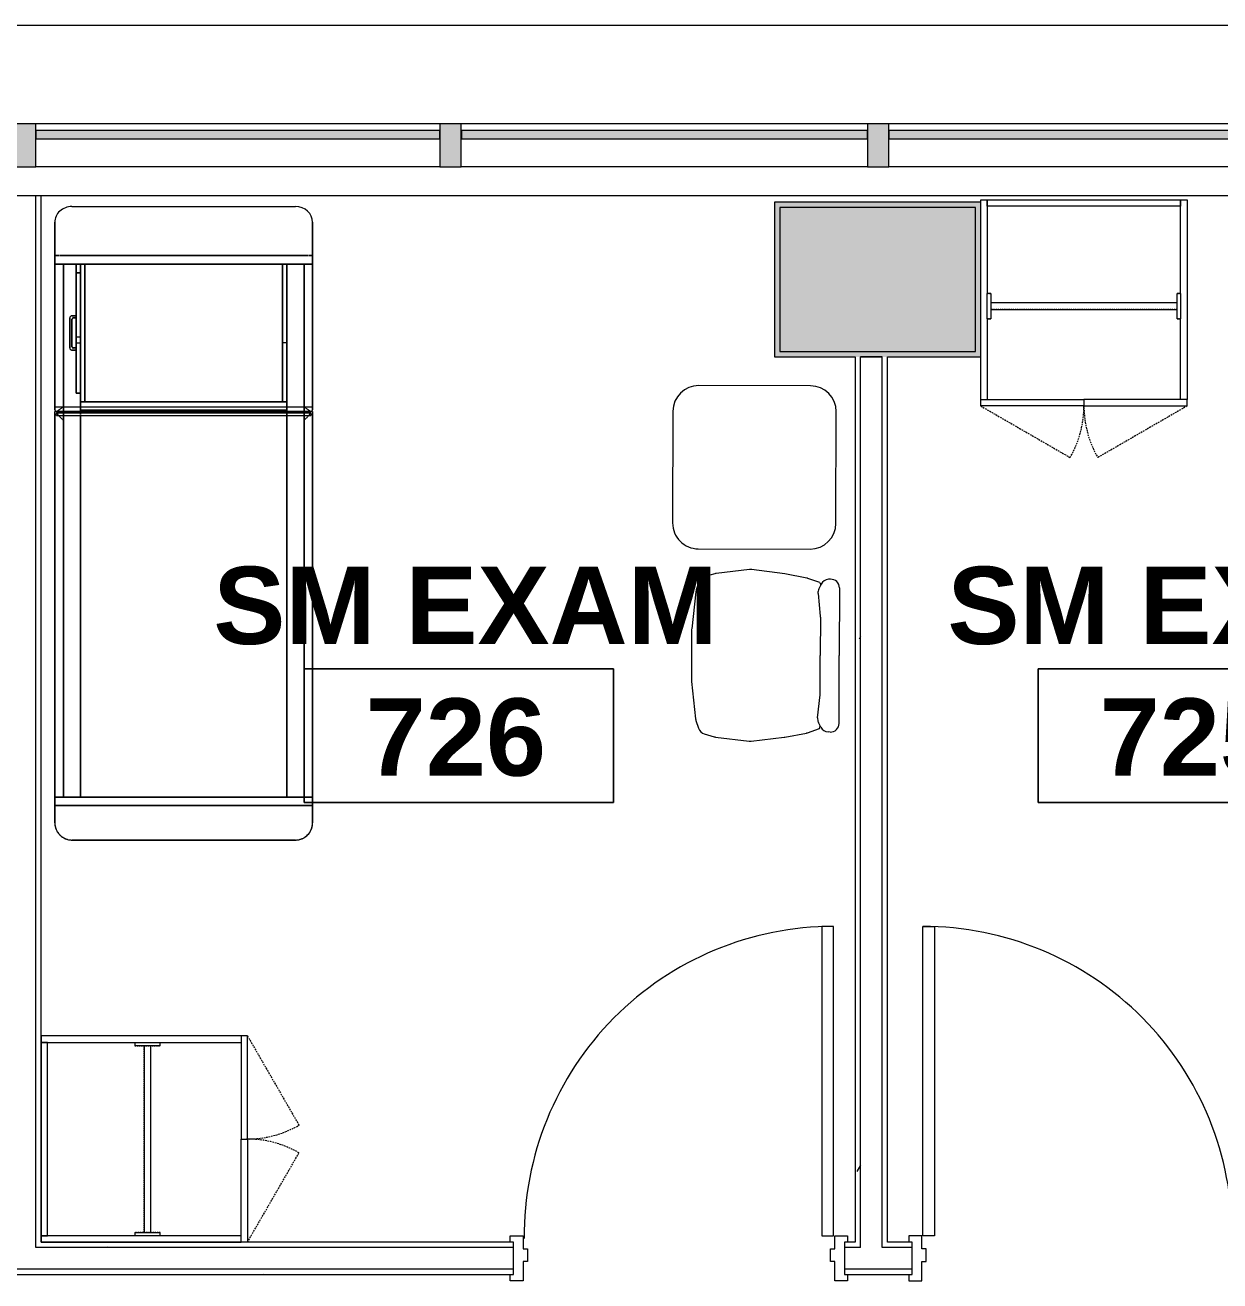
# Model space of a CAD drawing. Header units: inches. Extents: x 1076 to 2563, y 349 to 2134.
# Drawn here: x 1630.1 to 1769.1, y 1987.7 to 2133.9 of the extents above; entities that cross this region are included whole.
import ezdxf

# ---------------------------------------------------------------- set-up
doc = ezdxf.new("R2010")
doc.units = ezdxf.units.IN
doc.header["$MEASUREMENT"] = 0
doc.linetypes.add('Dash', pattern=[0.25, 0.125, -0.125])
doc.linetypes.add('Hidden', pattern=[0.28125, 0.1875, -0.09375])
for name, color, linetype, lineweight in [('A-AREA-IDEN', 2, 'Continuous', 9), ('A-DOOR', 31, 'Continuous', 13), ('A-GLAZ-CURT', 52, 'Continuous', 13), ('A-GLAZ-CWMG', 51, 'Continuous', 13), ('A-WALL', 113, 'Continuous', 13), ('A-WALL-PATT', 111, 'Continuous', 13), ('I-FURN', 30, 'Continuous', 9), ('I-WALL', 2, 'Continuous', 13), ('Q-CASE', 31, 'Continuous', 13), ('Q-CASE-HDLN', 31, 'Dash', 9)]:
    doc.layers.add(name, color=color, linetype=linetype, lineweight=lineweight)
doc.styles.add('Swis721 Lt BT_B', font='', dxfattribs={"height": 9})
doc.styles.get('Swis721 Lt BT_B').set_extended_font_data('Swis721 Lt BT', bold=True)
pattern_1 = [(0, (0, 0), (30.72, 7.68), [1.267, -21.773, 1.267, -21.773, -122.88]), (0, (0, 0), (30.72, 7.68), [-46.08, 1.267, -44.813, 1.267, -21.773, -53.76]), (0, (0, 0), (30.72, 7.68), [-115.2, 1.267, -14.093, 1.267, -37.133]), (120, (11.52, 3.84), (-22.011075, 22.7643), [1.267, -21.773, 1.267, -21.773, -122.88]), (120, (11.52, 3.84), (-22.011075, 22.7643), [-46.08, 1.267, -44.813, 1.267, -21.773, -53.76]), (120, (11.52, 3.84), (-22.011075, 22.7643), [-115.2, 1.267, -14.093, 1.267, -37.133]), (240, (15.36, 19.2), (-8.708925, -30.4443), [1.267, -21.773, 1.267, -21.773, -122.88]), (240, (15.36, 19.2), (-8.708925, -30.4443), [-46.08, 1.267, -44.813, 1.267, -21.773, -53.76]), (240, (15.36, 19.2), (-8.708925, -30.4443), [-115.2, 1.267, -14.093, 1.267, -37.133])]

# ---------------------------------------------------------------- blocks, each defined once
blk = doc.blocks.new('System Panel - Glazed-7148729-Level XX  POWER _ SIGNAL')
at = {"layer": 'A-GLAZ-CURT', "lineweight": 9}
blk.add_hatch(color=7, dxfattribs=at).paths.add_polyline_path([(-10.89, 0.75), (23.5, 0.75), (23.5, 1.75), (-23.5, 1.75), (-23.5, 0.75)], flags=0)
at = {"layer": 'A-GLAZ-CURT', "color": 8, "lineweight": 20}
for p, q in [((23.5, 1.75), (-23.5, 1.75)), ((-23.5, 1.75), (-23.5, 0.75)), ((23.5, 0.75), (23.5, 1.75)), ((-23.5, 0.75), (23.5, 0.75))]:
    blk.add_line(p, q, dxfattribs=at)
blk = doc.blocks.new('System Panel - Glazed-7148728-Level XX  POWER _ SIGNAL')
at = {"layer": 'A-GLAZ-CURT', "lineweight": 9}
blk.add_hatch(color=7, dxfattribs=at).paths.add_polyline_path([(9, 0.75), (23.62, 0.75), (23.62, 1.75), (-23.62, 1.75), (-23.62, 0.75)], flags=0)
at = {"layer": 'A-GLAZ-CURT', "color": 8, "lineweight": 20}
for p, q in [((23.62, 1.75), (-23.62, 1.75)), ((-23.62, 1.75), (-23.62, 0.75)), ((23.62, 0.75), (23.62, 1.75)), ((-23.62, 0.75), (23.62, 0.75))]:
    blk.add_line(p, q, dxfattribs=at)
blk = doc.blocks.new('System Panel - Glazed-7148733-Level XX  POWER _ SIGNAL')
at = {"layer": 'A-GLAZ-CURT', "lineweight": 9}
blk.add_hatch(color=7, dxfattribs=at).paths.add_polyline_path([(23.75, 0.75), (23.75, 1.75), (-23.75, 1.75), (-23.75, 0.75)], flags=0)
at = {"layer": 'A-GLAZ-CURT', "color": 8, "lineweight": 20}
for p, q in [((23.75, 1.75), (-23.75, 1.75)), ((-23.75, 1.75), (-23.75, 0.75)), ((23.75, 0.75), (23.75, 1.75)), ((-23.75, 0.75), (23.75, 0.75))]:
    blk.add_line(p, q, dxfattribs=at)
blk = doc.blocks.new('Rectangular Mullion - 2_5_ x 5_ rectangular-7148713-Level XX  POWER _ SIGNAL')
at = {"layer": 'A-GLAZ-CWMG', "lineweight": 9}
blk.add_hatch(color=7, dxfattribs=at).paths.add_polyline_path([(-1.25, 2.5), (1.25, 2.5), (1.25, -2.5), (-1.25, -2.5), (-1.25, -0.75)], flags=0)
at = {"layer": 'A-GLAZ-CWMG', "color": 8, "lineweight": 20}
for p, q in [((-1.25, 2.5), (1.25, 2.5)), ((-1.25, -2.5), (-1.25, 2.5)), ((1.25, 2.5), (1.25, -2.5)), ((1.25, -2.5), (-1.25, -2.5))]:
    blk.add_line(p, q, dxfattribs=at)
blk = doc.blocks.new('Rectangular Mullion - 2_5_ x 5_ rectangular-7148714-Level XX  POWER _ SIGNAL')
at = {"layer": 'A-GLAZ-CWMG', "lineweight": 9}
for p, q in [((1453.8, 2122.36), (1406.8, 2122.36)), ((1453.8, 2117.36), (1406.8, 2117.36))]:
    blk.add_line(p, q, dxfattribs=at)
blk = doc.blocks.new('Rectangular Mullion - 2_5_ x 5_ rectangular-7148712-Level XX  POWER _ SIGNAL')
at = {"layer": 'A-GLAZ-CWMG', "lineweight": 9}
for p, q in [((1728.05, 2122.36), (1680.8, 2122.36)), ((1728.05, 2117.36), (1680.8, 2117.36))]:
    blk.add_line(p, q, dxfattribs=at)
blk = doc.blocks.new('Rectangular Mullion - 2_5_ x 5_ rectangular-7148718-Level XX  POWER _ SIGNAL')
at = {"layer": 'A-GLAZ-CWMG', "lineweight": 9}
for p, q in [((1179.55, 2122.36), (1132.05, 2122.36)), ((1179.55, 2117.36), (1132.05, 2117.36))]:
    blk.add_line(p, q, dxfattribs=at)
blk = doc.blocks.new('Door - Single - Solid Door-V12-Level XX  POWER _ SIGNAL')
at = {"layer": 'A-DOOR', "lineweight": 9}
for p, q in [((-15.63, 2.54), (-14.13, 2.54)), ((-15.63, 1.79), (-15.63, 2.54)), ((-14.13, 2.54), (-14.13, 0.29)), ((22.12, 2.54), (23.62, 2.54)), ((22.12, 0.29), (22.12, 2.54)), ((23.62, 2.54), (23.62, 1.79)), ((-14.13, 0.29), (-13.63, 0.29)), ((-13.63, 0.29), (-13.63, -1.21)), ((21.62, 0.29), (22.12, 0.29)), ((21.62, -1.21), (21.62, 0.29)), ((-14.13, -1.21), (-14.13, -2.71)), ((-13.63, -1.21), (-14.13, -1.21)), ((22.12, -1.21), (21.62, -1.21)), ((22.12, -2.71), (22.12, -1.21)), ((-15.63, -2.71), (-15.63, -1.96)), ((-14.13, -2.71), (-15.63, -2.71)), ((23.62, -2.71), (22.12, -2.71)), ((23.62, -1.96), (23.62, -2.71))]:
    blk.add_line(p, q, dxfattribs=at)
at = {"layer": 'A-DOOR'}
for p, q in [((-12.63, -2.71), (-14.01, -2.71)), ((-14.01, -2.71), (-14.01, -38.71)), ((-12.63, -38.71), (-12.63, -2.71)), ((-14.01, -38.71), (-12.63, -38.71))]:
    blk.add_line(p, q, dxfattribs=at)
at = {"layer": 'A-DOOR', "lineweight": 9}
blk.add_arc((-14.01, -2.71), 36, 270, 0.5, dxfattribs=at)
blk = doc.blocks.new('Door - Single - Solid Door-7355446-Level XX  POWER _ SIGNAL')
at = {"layer": 'A-DOOR'}
for p, q in [((-14.01, 38.71), (-12.63, 38.71)), ((-14.01, 2.71), (-14.01, 38.71)), ((-12.63, 38.71), (-12.63, 2.71)), ((-12.63, 2.71), (-14.01, 2.71))]:
    blk.add_line(p, q, dxfattribs=at)
at = {"layer": 'A-DOOR', "lineweight": 9}
for p, q in [((-15.63, 2.71), (-15.63, 1.96)), ((-14.13, 2.71), (-15.63, 2.71)), ((-14.13, 1.21), (-14.13, 2.71)), ((23.62, 2.71), (22.12, 2.71)), ((22.12, 2.71), (22.12, 1.21)), ((23.62, 1.96), (23.62, 2.71)), ((-13.63, 1.21), (-14.13, 1.21)), ((-13.63, -0.29), (-13.63, 1.21)), ((22.12, 1.21), (21.62, 1.21)), ((21.62, 1.21), (21.62, -0.29)), ((-14.13, -2.54), (-14.13, -0.29)), ((-14.13, -0.29), (-13.63, -0.29)), ((21.62, -0.29), (22.12, -0.29)), ((22.12, -0.29), (22.12, -2.54)), ((-15.63, -1.79), (-15.63, -2.54)), ((-15.63, -2.54), (-14.13, -2.54)), ((22.12, -2.54), (23.62, -2.54)), ((23.62, -2.54), (23.62, -1.79))]:
    blk.add_line(p, q, dxfattribs=at)
blk.add_arc((-14.01, 2.71), 36, 359.5, 90, dxfattribs=at)
blk = doc.blocks.new('Bed-Healthcare-4_SMARTBIM - Treatment_Table_SMARTBIM-V35-Level XX  POWER _ SIGNAL')
at = {"layer": 'I-FURN'}
for p, q in [((-35.57, 15), (-35.88, 15)), ((-35.88, 15), (-14.36, 15)), ((-14.06, 15), (-35.57, 15)), ((-31, 15), (-32, 15)), ((-32, 15), (-31, 15)), ((-32, 14.96), (-32, 14.88)), ((-32, 14.88), (-32, 14.96)), ((-32, 14.87), (-32, 14.73)), ((-32, 14.73), (-32, 14.87)), ((-32, 14.71), (-32, 14.53)), ((-32, 14.53), (-32, 14.71)), ((-31, 14.88), (-31, 14.96)), ((-31, 14.96), (-31, 14.88)), ((-31, 14.74), (-31, 14.87)), ((-31, 14.87), (-31, 14.74)), ((-31, 14.54), (-31, 14.71)), ((-31, 14.71), (-31, 14.54)), ((-14.36, 15), (-14.06, 15)), ((-14.36, 14.98), (-14.36, 14.94)), ((-14.36, 14.94), (-14.36, 14.86)), ((-14.36, 14.86), (-14.36, 14.71)), ((-14.36, 14.7), (-14.36, 14.26)), ((-13.85, 14.86), (-13.85, -14.86)), ((-13.84, -15), (-13.84, 15)), ((-13.84, 15), (34, 15)), ((-13.84, 15), (-13.63, 15)), ((-13.84, -15), (-13.84, 15)), ((-13.65, 14.81), (-13.65, -14.81)), ((34, 15), (-13.63, 15)), ((-13.41, 14.65), (-13.41, 14.81)), ((-13.41, 3.67), (-13.41, 14.65)), ((32, 15), (31, 15)), ((31, 15), (32, 15)), ((31, 14.96), (31, 14.87)), ((31, 14.87), (31, 14.96)), ((31, 14.86), (31, 14.71)), ((31, 14.71), (31, 14.86)), ((31, 14.7), (31, 14.51)), ((31, 14.51), (31, 14.7)), ((32, 14.87), (32, 14.96)), ((32, 14.96), (32, 14.87)), ((32, 14.71), (32, 14.86)), ((32, 14.86), (32, 14.71)), ((32, 14.51), (32, 14.7)), ((32, 14.7), (32, 14.51)), ((-32, 14.46), (-32, 14.26)), ((-32, 14.26), (-32, 14.46)), ((-32, 14.22), (-32, -14.22)), ((-32, -14.22), (-32, 14.22)), ((-31, 12), (-31, 14.5)), ((-31, 14.5), (-31, 14)), ((-14.46, 14), (-31, 14)), ((-31, 14), (-31, 12)), ((-31, 12), (-31, 14)), ((-31, 14), (-14.46, 14)), ((-31, 14), (-31, 12)), ((-14.22, 14), (-14.44, 14)), ((-14.44, 14), (-14.22, 14)), ((-14.36, 14.26), (-14.36, -14.26)), ((-14.04, 14), (-14.22, 14)), ((-14.22, 14), (-14.04, 14)), ((-13.91, 14), (-14.04, 14)), ((-14.04, 14), (-13.91, 14)), ((-13.85, 14), (-13.91, 14)), ((-13.91, 14), (-13.85, 14)), ((-13.64, 14), (-13.82, 14)), ((-13.82, 14), (-13.64, 14)), ((-13.49, 14), (-13.64, 14)), ((-13.64, 14), (-13.49, 14)), ((-13.41, 14), (-13.48, 14)), ((-13.48, 14), (-13.41, 14)), ((-13.29, 14), (-13.41, 14)), ((-13.41, 14), (-13.29, 14)), ((-13.07, 14), (-13.29, 14)), ((-13.29, 14), (-13.07, 14)), ((-12.84, 14), (-13.07, 14)), ((-13.07, 14), (-12.84, 14)), ((31, 14), (-12.84, 14)), ((-12.84, 14), (31, 14)), ((31, 14.5), (31, 14.27)), ((31, 14.27), (31, 14.5)), ((31, 14.26), (31, 14.01)), ((31, 14.01), (31, 14.26)), ((31, 12), (31, 14)), ((31, 14), (31, 12)), ((31, 14), (31, -14)), ((31, 12), (31, 14)), ((32, 14.27), (32, 14.5)), ((32, 14.5), (32, 14.27)), ((32, 14.01), (32, 14.26)), ((32, 14.26), (32, 14.01)), ((32, -14), (32, 14)), ((32, 14), (32, -14)), ((-37.7, -13), (-37.7, 13)), ((-31, 12), (-21.84, 12)), ((-21.84, 12), (-31, 12)), ((-31, 12), (-21.84, 12)), ((-21.84, 12), (-31, 12)), ((-31, 11.5), (-31, 12)), ((-31, 12), (-31, 11.5)), ((-21.84, 12), (-31, 12)), ((-31, 12), (-31, 11.5)), ((-31, 11.5), (-31, 12)), ((-31, 12), (-21.84, 12)), ((-21.84, 12), (-31, 12)), ((-31, 12), (-31, 11.5)), ((-31, 11.5), (-31, 12)), ((-31, 12), (-21.84, 12)), ((-21.84, 12), (-31, 12)), ((-31, 12), (-31, 11.5)), ((-31, 11.5), (-31, 12)), ((-31, 12), (-21.84, 12)), ((-31, 11.5), (-31, 12)), ((-31, 12), (-31, 11.5)), ((-21.84, 12), (-14.46, 12)), ((-15, 12), (-21.84, 12)), ((-21.84, 12), (-21.84, 11.5)), ((-21.84, 12), (-21.84, 11.5)), ((-15, 12), (-21.84, 12)), ((-21.84, 12), (-15, 12)), ((-14.46, 12), (-21.84, 12)), ((-21.84, 12), (-15, 12)), ((-14.46, 12), (-21.84, 12)), ((-21.84, 12), (-14.46, 12)), ((-14.46, 12), (-15, 12)), ((-15, 11.5), (-15, 12)), ((-15, 12), (-15, 11.5)), ((-14.46, 12), (-15, 12)), ((-15, 12), (-15, -12)), ((-15, 11.5), (-15, 12)), ((-15, 12), (-14.46, 12)), ((-15, 12), (-14.46, 12)), ((-14.42, 12), (-14.22, 12)), ((-14.22, 12), (-14.42, 12)), ((-14.22, 12), (-14.42, 12)), ((-14.42, 12), (-14.22, 12)), ((-14.22, 12), (-14.42, 12)), ((-14.42, 12), (-14.22, 12)), ((-14.22, 12), (-14.42, 12)), ((-14.42, 12), (-14.22, 12)), ((-14.2, 12), (-14.04, 12)), ((-14.04, 12), (-14.2, 12)), ((-14.04, 12), (-14.2, 12)), ((-14.2, 12), (-14.04, 12)), ((-14.04, 12), (-14.2, 12)), ((-14.2, 12), (-14.04, 12)), ((-14.04, 12), (-14.2, 12)), ((-14.2, 12), (-14.04, 12)), ((-14.03, 12), (-13.91, 12)), ((-13.91, 12), (-14.03, 12)), ((-13.91, 12), (-14, 12)), ((-14, -12), (-14, 12)), ((-14, 12), (-14, -12)), ((-14, 12), (-13.91, 12)), ((-13.91, 12), (-14, 12)), ((-14, 12), (-13.91, 12)), ((-13.91, 12), (-13.85, 12)), ((-13.85, 12), (-13.91, 12)), ((-13.85, 12), (-13.91, 12)), ((-13.91, 12), (-13.85, 12)), ((-13.85, 12), (-13.91, 12)), ((-13.91, 12), (-13.85, 12)), ((-13.79, 12), (-13.65, 12)), ((-13.65, 12), (-13.79, 12)), ((-13.65, 12), (-13.79, 12)), ((-13.79, 12), (-13.65, 12)), ((-13.65, 12), (-13.79, 12)), ((-13.79, 12), (-13.65, 12)), ((-13.63, 12), (-13.49, 12)), ((-13.49, 12), (-13.63, 12)), ((-13.49, 12), (-13.63, 12)), ((-13.63, 12), (-13.49, 12)), ((-13.49, 12), (-13.63, 12)), ((-13.63, 12), (-13.49, 12)), ((-13.47, 12), (-13.41, 12)), ((-13.41, 12), (-13.47, 12)), ((-13.41, 12), (-13.47, 12)), ((-13.47, 12), (-13.41, 12)), ((-13.41, 12), (-13.47, 12)), ((-13.47, 12), (-13.41, 12)), ((-13.41, 12), (-13.29, 12)), ((-13.29, 12), (-13.41, 12)), ((-13.29, 12), (-13.41, 12)), ((-13.41, 12), (-13.29, 12)), ((-13.29, 12), (-13.41, 12)), ((-13.41, 12), (-13.29, 12)), ((-13.27, 12), (-13.07, 12)), ((-13.07, 12), (-13.27, 12)), ((-13.07, 12), (-13.27, 12)), ((-13.27, 12), (-13.07, 12)), ((-13.07, 12), (-13.27, 12)), ((-13.27, 12), (-13.07, 12)), ((-13.05, 12), (31, 12)), ((31, 12), (-13.05, 12)), ((31, 12), (-13.05, 12)), ((-13.05, 12), (31, 12)), ((31, 12), (-13.05, 12)), ((-13.05, 12), (31, 12)), ((31, -12), (31, 12)), ((31, 12), (31, -12)), ((31, -12), (31, 12)), ((31, 12), (31, -12)), ((31, -12), (31, 12)), ((36, -13), (36, 13)), ((36, 13), (36, -13)), ((-31, 11.5), (-21.84, 11.5)), ((-21.84, 11.5), (-31, 11.5)), ((-31, 11.5), (-21.84, 11.5)), ((-21.84, 11.5), (-31, 11.5)), ((-31, 11.5), (-31, -12)), ((-31, -12), (-31, 11.5)), ((-31, 11.5), (-31, -11.5)), ((-31, -11.5), (-31, 11.5)), ((-31, -12), (-31, 11.5)), ((-31, 11.5), (-31, -11.5)), ((-21.84, 11.5), (-15, 11.5)), ((-15, 11.5), (-21.84, 11.5)), ((-15, -11.5), (-15, 11.5)), ((-13.41, -14.65), (-13.41, 3.63)), ((-15, -11.5), (-31, -11.5)), ((-31, -11.5), (-31, -12)), ((-31, -12), (-31, -11.5)), ((-31, -11.5), (-15, -11.5)), ((-31, -11.5), (-31, -12)), ((-31, -12), (-31, -11.5)), ((-31, -11.5), (-31, -12)), ((-15, -12), (-15, -11.5)), ((-15, -11.5), (-15, -12)), ((-15, -12), (-15, -11.5)), ((-21.83, -12), (-31, -12)), ((-31, -12), (-31, -12.5)), ((-31, -12.5), (-31, -12)), ((-31, -12), (-21.83, -12)), ((-21.83, -12), (-31, -12)), ((-31, -12), (-22.49, -12)), ((-31, -12), (-31, -12.5)), ((-31, -12), (-31, -12.5)), ((-31, -12), (-21.83, -12)), ((-30, -12), (-31, -12)), ((-31, -12), (-21.83, -12)), ((-21.83, -12), (-31, -12)), ((-31, -12), (-30, -12)), ((-30, -12), (-31, -12)), ((-31, -12.5), (-31, -12)), ((-31, -12), (-31, -12.5)), ((-31, -12.5), (-31, -14)), ((-31, -14), (-31, -12.5)), ((-22.49, -12.5), (-31, -12.5)), ((-31, -12.5), (-21.83, -12.5)), ((-31, -14.5), (-31, -12.5)), ((-31, -12.5), (-31, -14)), ((-30, -12), (-21.83, -12)), ((-21.83, -12), (-30, -12)), ((-21.83, -12), (-30, -12)), ((-30, -12), (-21.83, -12)), ((-30, -12.5), (-30, -12)), ((-30, -12), (-30, -12.5)), ((-30, -12), (-30, -12.5)), ((-30, -12), (-30, -12.5)), ((-21.83, -12), (-30, -12)), ((-30, -12), (-21.83, -12)), ((-21.83, -12), (-30, -12)), ((-30, -12.5), (-25, -12.5)), ((-21.83, -12.5), (-30, -12.5)), ((-25, -12.5), (-30, -12.5)), ((-30, -12.5), (-25, -12.5)), ((-24.75, -12.5), (-25, -12.5)), ((-25, -12.5), (-25, -13)), ((-25, -13), (-25, -12.5)), ((-25, -12.5), (-24.75, -12.5)), ((-24.75, -12.5), (-25, -12.5)), ((-25, -12.5), (-25, -13)), ((-25, -13), (-25, -12.5)), ((-25, -12.5), (-24.75, -12.5)), ((-25, -12.5), (-24.75, -12.5)), ((-24.75, -12.5), (-25, -12.5)), ((-25, -12.5), (-24.75, -12.5)), ((-24.75, -12.87), (-24.75, -12.5)), ((-24.75, -12.5), (-24.75, -12.87)), ((-24.75, -12.87), (-24.75, -12.5)), ((-24.75, -12.5), (-24.75, -12.87)), ((-24.75, -12.5), (-21.83, -12.5)), ((-21.83, -12.5), (-24.75, -12.5)), ((-24.75, -12.5), (-21.83, -12.5)), ((-21.37, -13), (-24.62, -13)), ((-24.62, -13), (-21.37, -13)), ((-21.37, -13), (-24.62, -13)), ((-24.62, -13), (-21.37, -13)), ((-22.49, -12), (-21.83, -12)), ((-22.49, -12), (-22.49, -12.5)), ((-21.83, -12.5), (-22.49, -12.5)), ((-14.46, -12), (-21.83, -12)), ((-21.83, -12), (-15, -12)), ((-21.83, -12.5), (-21.83, -12)), ((-21.83, -12), (-16, -12)), ((-16, -12), (-21.83, -12)), ((-16, -12), (-21.83, -12)), ((-21.83, -12), (-16, -12)), ((-21.83, -12), (-15, -12)), ((-16, -12), (-21.83, -12)), ((-21.83, -12), (-14.46, -12)), ((-15, -12), (-21.83, -12)), ((-21.83, -12), (-16, -12)), ((-16, -12), (-21.83, -12)), ((-21.83, -12.5), (-21.25, -12.5)), ((-16, -12.5), (-21.83, -12.5)), ((-21.25, -12.5), (-21.83, -12.5)), ((-21.83, -12.5), (-21.25, -12.5)), ((-21.25, -12.5), (-21.25, -12.87)), ((-21, -12.5), (-21.25, -12.5)), ((-21.25, -12.5), (-21, -12.5)), ((-21.25, -12.87), (-21.25, -12.5)), ((-21.25, -12.5), (-21.25, -12.87)), ((-21, -12.5), (-21.25, -12.5)), ((-21.25, -12.5), (-21, -12.5)), ((-21.25, -12.87), (-21.25, -12.5)), ((-21.25, -12.5), (-21, -12.5)), ((-21, -12.5), (-21.25, -12.5)), ((-21.25, -12.5), (-21, -12.5)), ((-21, -13), (-21, -12.5)), ((-21, -12.5), (-21, -13)), ((-21, -13), (-21, -12.5)), ((-21, -12.5), (-21, -13)), ((-21, -12.5), (-16, -12.5)), ((-16, -12.5), (-21, -12.5)), ((-21, -12.5), (-16, -12.5)), ((-16, -12), (-16, -12.5)), ((-16, -12), (-16, -12.5)), ((-16, -12.5), (-16, -12)), ((-16, -12), (-16, -12.5)), ((-15, -12), (-16, -12)), ((-16, -12), (-14.46, -12)), ((-14.46, -12), (-16, -12)), ((-15, -12), (-14.46, -12)), ((-15, -12), (-14.46, -12)), ((-14.46, -12), (-15, -12)), ((-14.46, -12), (-15, -12)), ((-14.23, -12), (-14.44, -12)), ((-14.44, -12), (-14.23, -12)), ((-14.44, -12), (-14.23, -12)), ((-14.23, -12), (-14.44, -12)), ((-14.44, -12), (-14.23, -12)), ((-14.23, -12), (-14.44, -12)), ((-14.44, -12), (-14.23, -12)), ((-14.23, -12), (-14.44, -12)), ((-14.05, -12), (-14.22, -12)), ((-14.22, -12), (-14.05, -12)), ((-14.22, -12), (-14.05, -12)), ((-14.05, -12), (-14.22, -12)), ((-14.22, -12), (-14.05, -12)), ((-14.05, -12), (-14.22, -12)), ((-14.22, -12), (-14.05, -12)), ((-14.05, -12), (-14.22, -12)), ((-13.93, -12), (-14.04, -12)), ((-14.04, -12), (-13.93, -12)), ((-14, -12), (-13.93, -12)), ((-13.93, -12), (-14, -12)), ((-14, -12), (-13.93, -12)), ((-13.93, -12), (-14, -12)), ((-13.86, -12), (-13.91, -12)), ((-13.91, -12), (-13.86, -12)), ((-13.91, -12), (-13.86, -12)), ((-13.86, -12), (-13.91, -12)), ((-13.91, -12), (-13.86, -12)), ((-13.86, -12), (-13.91, -12)), ((-13.65, -12), (-13.84, -12)), ((-13.84, -12), (-13.65, -12)), ((-13.84, -12), (-13.65, -12)), ((-13.65, -12), (-13.84, -12)), ((-13.84, -12), (-13.65, -12)), ((-13.65, -12), (-13.84, -12)), ((-13.5, -12), (-13.65, -12)), ((-13.65, -12), (-13.5, -12)), ((-13.65, -12), (-13.5, -12)), ((-13.5, -12), (-13.65, -12)), ((-13.65, -12), (-13.5, -12)), ((-13.5, -12), (-13.65, -12)), ((-13.31, -12), (-13.41, -12)), ((-13.41, -12), (-13.31, -12)), ((-13.41, -12), (-13.31, -12)), ((-13.31, -12), (-13.41, -12)), ((-13.41, -12), (-13.31, -12)), ((-13.31, -12), (-13.41, -12)), ((-13.09, -12), (-13.29, -12)), ((-13.29, -12), (-13.09, -12)), ((-13.29, -12), (-13.09, -12)), ((-13.09, -12), (-13.29, -12)), ((-13.29, -12), (-13.09, -12)), ((-13.09, -12), (-13.29, -12)), ((-12.85, -12), (-13.07, -12)), ((-13.07, -12), (-12.85, -12)), ((-13.07, -12), (-12.85, -12)), ((-12.85, -12), (-13.07, -12)), ((-13.07, -12), (-12.85, -12)), ((-12.85, -12), (-13.07, -12)), ((31, -12), (-12.84, -12)), ((-12.84, -12), (31, -12)), ((-12.84, -12), (31, -12)), ((31, -12), (-12.84, -12)), ((-12.84, -12), (31, -12)), ((31, -12), (-12.84, -12)), ((31, -14), (31, -12)), ((31, -12), (31, -14)), ((31, -14), (31, -12)), ((-32, -14.26), (-32, -14.46)), ((-32, -14.46), (-32, -14.26)), ((-32, -14.53), (-32, -14.7)), ((-32, -14.7), (-32, -14.53)), ((-31, -14), (-14.46, -14)), ((-14.46, -14), (-31, -14)), ((-31, -14), (-31, -14.5)), ((-31, -14.7), (-31, -14.54)), ((-31, -14.54), (-31, -14.7)), ((-24.75, -13.25), (-21.25, -13.25)), ((-21.25, -13.25), (-24.75, -13.25)), ((-24.75, -13.25), (-21.25, -13.25)), ((-21.25, -13.25), (-24.75, -13.25)), ((-14.44, -14), (-14.22, -14)), ((-14.22, -14), (-14.44, -14)), ((-14.36, -14.26), (-14.36, -14.7)), ((-14.22, -14), (-14.04, -14)), ((-14.04, -14), (-14.22, -14)), ((-14.04, -14), (-13.92, -14)), ((-13.92, -14), (-14.04, -14)), ((-13.91, -14), (-13.85, -14)), ((-13.85, -14), (-13.91, -14)), ((-13.84, -14), (-13.65, -14)), ((-13.65, -14), (-13.84, -14)), ((-13.65, -14), (-13.49, -14)), ((-13.49, -14), (-13.65, -14)), ((-13.49, -14), (-13.42, -14)), ((-13.42, -14), (-13.49, -14)), ((-13.41, -14), (-13.29, -14)), ((-13.29, -14), (-13.41, -14)), ((-13.29, -14), (-13.07, -14)), ((-13.07, -14), (-13.29, -14)), ((-13.07, -14), (-12.84, -14)), ((-12.84, -14), (-13.07, -14)), ((-12.84, -14), (31, -14)), ((31, -14), (-12.84, -14)), ((31, -14.01), (31, -14.26)), ((31, -14.26), (31, -14.01)), ((31, -14.27), (31, -14.5)), ((31, -14.5), (31, -14.27)), ((31, -14.51), (31, -14.7)), ((31, -14.7), (31, -14.51)), ((32, -14.26), (32, -14.01)), ((32, -14.01), (32, -14.26)), ((32, -14.5), (32, -14.27)), ((32, -14.27), (32, -14.5)), ((32, -14.7), (32, -14.51)), ((32, -14.51), (32, -14.7)), ((-35.88, -15), (-35.57, -15)), ((-14.36, -15), (-35.88, -15)), ((-35.57, -15), (-14.06, -15)), ((-32, -14.73), (-32, -14.87)), ((-32, -14.87), (-32, -14.73)), ((-32, -14.88), (-32, -14.96)), ((-32, -14.96), (-32, -14.88)), ((-32, -15), (-31, -15)), ((-31, -15), (-32, -15)), ((-31, -14.87), (-31, -14.74)), ((-31, -14.74), (-31, -14.87)), ((-31, -14.96), (-31, -14.88)), ((-31, -14.88), (-31, -14.96)), ((-14.36, -14.71), (-14.36, -14.86)), ((-14.36, -14.86), (-14.36, -14.94)), ((-14.36, -14.94), (-14.36, -14.98)), ((-14.06, -15), (-14.36, -15)), ((34, -15), (-13.84, -15)), ((-13.63, -15), (-13.84, -15)), ((-13.63, -15), (34, -15)), ((-13.41, -14.81), (-13.41, -14.65)), ((31, -14.71), (31, -14.86)), ((31, -14.86), (31, -14.71)), ((31, -14.87), (31, -14.96)), ((31, -14.96), (31, -14.87)), ((31, -15), (32, -15)), ((32, -15), (31, -15)), ((32, -14.86), (32, -14.71)), ((32, -14.71), (32, -14.86)), ((32, -14.96), (32, -14.87)), ((32, -14.87), (32, -14.96))]:
    blk.add_line(p, q, dxfattribs=at)
at = {"layer": 'I-FURN', "flags": 128}
for points in [[(-13.41, 14.88), (-13.53, 14.84), (-13.65, 14.81)], [(-13.63, 15), (-13.52, 14.97), (-13.41, 14.88)], [(36, 13), (36, 13.08), (35.99, 13.16), (35.99, 13.24), (35.97, 13.32), (35.96, 13.4), (35.94, 13.48), (35.92, 13.55), (35.9, 13.63), (35.87, 13.7), (35.84, 13.78), (35.81, 13.85), (35.77, 13.92), (35.74, 13.99), (35.69, 14.06), (35.65, 14.13), (35.6, 14.19), (35.56, 14.26), (35.5, 14.32), (35.45, 14.38), (35.39, 14.43), (35.33, 14.49), (35.27, 14.54), (35.21, 14.59), (35.15, 14.64), (35.08, 14.68), (35.01, 14.72), (34.94, 14.76), (34.87, 14.8), (34.8, 14.83), (34.72, 14.86), (34.65, 14.89), (34.57, 14.92), (34.5, 14.94), (34.42, 14.96), (34.34, 14.97), (34.26, 14.98), (34.18, 14.99), (34.1, 15), (34.02, 15), (34, 15)], [(34, -15), (34.08, -15), (34.16, -14.99), (34.24, -14.99), (34.32, -14.97), (34.4, -14.96), (34.48, -14.94), (34.55, -14.92), (34.63, -14.9), (34.7, -14.87), (34.78, -14.84), (34.85, -14.81), (34.92, -14.77), (34.99, -14.74), (35.06, -14.69), (35.13, -14.65), (35.19, -14.6), (35.26, -14.56), (35.32, -14.5), (35.38, -14.45), (35.43, -14.39), (35.49, -14.33), (35.54, -14.27), (35.59, -14.21), (35.64, -14.15), (35.68, -14.08), (35.72, -14.01), (35.76, -13.94), (35.8, -13.87), (35.83, -13.8), (35.86, -13.72), (35.89, -13.65), (35.92, -13.57), (35.94, -13.5), (35.96, -13.42), (35.97, -13.34), (35.98, -13.26), (35.99, -13.18), (36, -13.1), (36, -13.02), (36, -13)], [(-13.65, -14.81), (-13.53, -14.84), (-13.41, -14.88)], [(-13.41, -14.88), (-13.52, -14.97), (-13.63, -15)]]:
    blk.add_lwpolyline(points, dxfattribs=at)
at = {"layer": 'I-FURN'}
for centre, radius, start, end in [((34, 13), 2, 45, 90), ((34, 13), 2, 30, 45), ((34, 13), 2, 0, 30), ((-24.75, -13), 0.25, 180, 270), ((-24.75, -13), 0.25, 180, 240), ((-24.75, -13), 0.25, 180, 270), ((-24.75, -13), 0.25, 180, 270), ((-24.62, -12.87), 0.125, 180, 270), ((-24.62, -12.87), 0.125, 180, 255), ((-24.62, -12.87), 0.125, 180, 270), ((-24.62, -12.87), 0.125, 180, 240), ((-24.62, -12.87), 0.125, 240, 270), ((-24.62, -12.87), 0.125, 255, 270), ((-21.37, -12.87), 0.125, 270, 0), ((-21.37, -12.87), 0.125, 270, 0), ((-21.37, -12.87), 0.125, 270, 0), ((-21.37, -12.87), 0.125, 270, 285), ((-21.37, -12.87), 0.125, 285, 330), ((-21.37, -12.87), 0.125, 330, 0), ((-21.25, -13), 0.25, 270, 360), ((-21.25, -13), 0.25, 270, 360), ((-21.25, -13), 0.25, 300, 0), ((-21.25, -13), 0.25, 315, 345), ((-21.25, -13), 0.25, 345, 0), ((34, -13), 2, 315, 360), ((-24.75, -13), 0.25, 240, 270), ((-21.25, -13), 0.25, 270, 315), ((-21.25, -13), 0.25, 270, 285), ((-21.25, -13), 0.25, 285, 300), ((34, -13), 2, 301.3224, 315), ((34, -13), 2, 270, 285), ((34, -13), 2, 285, 301.3224)]:
    blk.add_arc(centre, radius, start, end, dxfattribs=at)
for centre, major_axis, ratio, start_param, end_param in [((-35.88, 13), (0, 2), 0.913075, 0, 1.570796), ((-14.06, 14), (0, 1), 0.407793, 5.75613, 6.283185), ((-35.88, -13), (0, 2), 0.913075, 1.570796, 3.141593), ((-14.06, -14), (0, 1), 0.407793, 3.141593, 3.668648)]:
    blk.add_ellipse(centre, major_axis=major_axis, ratio=ratio, start_param=start_param, end_param=end_param, dxfattribs=at)
for points, knots in [([(-13.85, 14.86), (-13.86, 14.82), (-13.89, 14.74), (-13.96, 14.63), (-14, 14.55), (-14.05, 14.48), (-14.12, 14.38), (-14.25, 14.22), (-14.36, 14.09), (-14.44, 14)], [0, 0, 0, 0, 0.25, 0.375, 0.4375, 0.5, 0.625, 0.75, 1, 1, 1, 1]), ([(-12.84, 14), (-12.91, 14.08), (-13.03, 14.2), (-13.18, 14.35), (-13.29, 14.46), (-13.39, 14.56), (-13.52, 14.68), (-13.6, 14.76), (-13.65, 14.81)], [0, 0, 0, 0, 0.25, 0.375, 0.5, 0.625, 0.75, 1, 1, 1, 1]), ([(-14.44, -14), (-14.36, -14.09), (-14.25, -14.22), (-14.12, -14.38), (-14.05, -14.48), (-14, -14.55), (-13.96, -14.63), (-13.89, -14.74), (-13.86, -14.82), (-13.85, -14.86)], [-1, -1, -1, -1, -0.75, -0.625, -0.5, -0.4375, -0.375, -0.25, 0, 0, 0, 0]), ([(-13.65, -14.81), (-13.6, -14.76), (-13.52, -14.68), (-13.39, -14.56), (-13.29, -14.46), (-13.18, -14.35), (-13.03, -14.2), (-12.92, -14.08), (-12.84, -14)], [-1, -1, -1, -1, -0.75, -0.625, -0.5, -0.375, -0.25, 0, 0, 0, 0])]:
    blk.add_open_spline(points, degree=3, knots=knots, dxfattribs=at)
blk = doc.blocks.new('F-Chairs - Side 03-7108362-Level XX  POWER _ SIGNAL')
at = {"layer": 'I-FURN'}
for p, q in [((-7.6, 16.65), (-8.5, 16.35)), ((-3.06, 17.17), (-7.39, 16.69)), ((2.94, 17.18), (-2.94, 17.18)), ((7.39, 16.69), (3.06, 17.17)), ((8.5, 16.35), (7.6, 16.65)), ((-9.15, 15.67), (-9.48, 14.51)), ((9.48, 14.51), (9.15, 15.67)), ((-9.51, 14.36), (-9.99, 10.46)), ((9.99, 10.46), (9.51, 14.36)), ((-9.98, 10.22), (-9.5, 6.37)), ((9.5, 6.34), (9.98, 10.22)), ((-9.49, 6.31), (-9.01, 3.8)), ((9.01, 3.8), (9.5, 6.34)), ((-8.98, 3.66), (-8.5, 2.28)), ((8.5, 2.28), (8.98, 3.66)), ((-8.5, 2.28), (-8.21, 2.18)), ((-8.32, 2.13), (-7.77, 2.4)), ((-7.23, 2.49), (-4.58, 2.22)), ((-4.48, 2.21), (0, 2.21)), ((4.48, 2.21), (0, 2.21)), ((7.23, 2.49), (4.58, 2.22)), ((8.32, 2.13), (7.77, 2.4)), ((8.5, 2.28), (8.21, 2.18)), ((-8.89, 1.03), (-8.88, 1.27)), ((-7.89, 0), (0, 0)), ((7.89, 0), (0, 0)), ((8.89, 1.03), (8.88, 1.27))]:
    blk.add_line(p, q, dxfattribs=at)
for centre, start, end in [((-8.18, 15.4), 108.4349, 164.0258), ((-7.28, 15.7), 96.3402, 108.4349), ((-2.94, 16.18), 90, 96.3402), ((2.94, 16.18), 83.6598, 90), ((7.28, 15.7), 71.565, 83.6598), ((8.18, 15.4), 15.9742, 71.565), ((-8.52, 14.23), 164.0258, 173.0336), ((8.52, 14.23), 6.9664, 15.9742), ((-8.99, 10.34), 173.0336, 187.125), ((8.99, 10.34), 352.875, 6.9664), ((-8.51, 6.5), 187.125, 190.8368), ((-8.03, 3.99), 190.8368, 199.0175), ((8.03, 3.99), 340.9825, 349.1632), ((-7.88, 1.23), 116, 178), ((-7.33, 1.5), 84, 116), ((-4.48, 3.21), 264, 270), ((4.48, 3.21), 270, 276), ((7.33, 1.5), 64, 96), ((7.88, 1.23), 2, 64), ((-7.89, 1), 178, 270), ((7.89, 1), 270, 2)]:
    blk.add_arc(centre, 1, start, end, dxfattribs=at)
blk = doc.blocks.new('Bernhardt_Design-Table-Occasional-Accent-_A19-A42_ - A19-6982465-Level XX  POWER _ SIGNAL')
at = {"layer": 'I-FURN'}
for p, q in [((6.5, 9.5), (-6.51, 9.5)), ((-9.5, 6.51), (-9.5, -6.5)), ((9.5, -6.5), (9.5, 6.5)), ((-6.5, -9.5), (6.5, -9.5))]:
    blk.add_line(p, q, dxfattribs=at)
for centre, radius, start, end in [((-6.51, 6.51), 2.99, 90, 180), ((6.5, 6.5), 3, 360, 90), ((-6.5, -6.5), 3, 180, 270), ((6.5, -6.5), 3, 270, 360)]:
    blk.add_arc(centre, radius, start, end, dxfattribs=at)
blk = doc.blocks.new('CW Cupbd Combined - Robe 80_h x 24_d - 2 Doors - 1 rail - 1 shoe shelf-7651475-Level XX  POWER _ SIGNAL')
at = {"layer": 'Q-CASE', "linetype": 'Hidden', "lineweight": 9}
for p, q in [((2, 26.36), (12.39, 32.36)), ((26, 26.36), (15.6, 32.36))]:
    blk.add_line(p, q, dxfattribs=at)
at = {"layer": 'Q-CASE', "lineweight": 20}
for p, q in [((14, 26.36), (2, 26.36)), ((2, 26.36), (2, 25.61)), ((14, 25.61), (14, 26.36)), ((14, 25.61), (14, 26.36)), ((14, 26.36), (26, 26.36)), ((26, 26.36), (26, 25.61)), ((2, 25.61), (14, 25.61)), ((2, 2.36), (2, 25.61)), ((2.75, 25.61), (2.75, 16.21)), ((26, 25.61), (14, 25.61)), ((25.25, 16.21), (25.25, 25.61)), ((26, 25.61), (26, 2.36)), ((2.75, 13.26), (2.75, 2.36)), ((25.25, 2.36), (25.25, 13.26)), ((2.75, 3.11), (25.25, 3.11)), ((2.75, 2.36), (2.75, 3.11)), ((25.25, 3.11), (25.25, 2.36)), ((2.75, 2.36), (2, 2.36)), ((25.25, 2.36), (2.75, 2.36)), ((26, 2.36), (25.25, 2.36))]:
    blk.add_line(p, q, dxfattribs=at)
at = {"layer": 'Q-CASE', "lineweight": 9}
for p, q in [((3.14, 16.21), (2.75, 16.21)), ((2.75, 13.26), (2.75, 16.21)), ((3.14, 16.21), (3.14, 13.26)), ((25.25, 16.21), (24.85, 16.21)), ((24.85, 13.26), (24.85, 16.21)), ((25.25, 16.21), (25.25, 13.26)), ((24.85, 15.13), (3.14, 15.13)), ((2.75, 13.26), (3.14, 13.26)), ((3.14, 14.34), (24.85, 14.34)), ((24.85, 13.26), (25.25, 13.26))]:
    blk.add_line(p, q, dxfattribs=at)
at = {"layer": 'Q-CASE', "linetype": 'Hidden', "lineweight": 9}
for centre, start, end in [((2, 26.36), 359.5, 30), ((26, 26.36), 150, 180.5)]:
    blk.add_arc(centre, 12, start, end, dxfattribs=at)
at = {"layer": 'Q-CASE-HDLN'}
for p, q in [((2.75, 16.21), (3.14, 16.21)), ((3.14, 16.21), (3.14, 13.26)), ((24.85, 13.26), (24.85, 16.21)), ((24.85, 16.21), (25.25, 16.21)), ((3.14, 15.13), (24.85, 15.13)), ((3.14, 13.26), (2.75, 13.26)), ((3.14, 14.34), (24.85, 14.34)), ((25.25, 13.26), (24.85, 13.26))]:
    blk.add_line(p, q, dxfattribs=at)
blk = doc.blocks.new('CW Cupbd Combined - Robe 80_h x 24_d - 2 Doors - 1 rail - 1 shoe shelf-7650964-Level XX  POWER _ SIGNAL')
at = {"layer": 'Q-CASE', "lineweight": 20}
for p, q in [((2.75, -2.36), (2, -2.36)), ((2, -2.36), (2, -25.61)), ((2.75, -13.26), (2.75, -2.36)), ((25.25, -2.36), (2.75, -2.36)), ((2.75, -2.36), (2.75, -3.11)), ((26, -2.36), (25.25, -2.36)), ((25.25, -2.36), (25.25, -13.26)), ((25.25, -3.11), (25.25, -2.36)), ((26, -25.61), (26, -2.36)), ((2.75, -3.11), (25.25, -3.11)), ((2.75, -25.61), (2.75, -16.21)), ((25.25, -16.21), (25.25, -25.61)), ((2, -25.61), (14, -25.61)), ((2, -26.36), (2, -25.61)), ((14, -25.61), (14, -26.36)), ((26, -25.61), (14, -25.61)), ((14, -25.61), (14, -26.36)), ((26, -26.36), (26, -25.61)), ((14, -26.36), (2, -26.36)), ((14, -26.36), (26, -26.36))]:
    blk.add_line(p, q, dxfattribs=at)
at = {"layer": 'Q-CASE', "lineweight": 9}
for p, q in [((3.14, -13.26), (2.75, -13.26)), ((2.75, -16.21), (2.75, -13.26)), ((3.14, -13.26), (3.14, -16.21)), ((24.85, -14.34), (3.14, -14.34)), ((25.25, -13.26), (24.85, -13.26)), ((24.85, -16.21), (24.85, -13.26)), ((25.25, -13.26), (25.25, -16.21)), ((3.14, -15.13), (24.85, -15.13)), ((2.75, -16.21), (3.14, -16.21)), ((24.85, -16.21), (25.25, -16.21))]:
    blk.add_line(p, q, dxfattribs=at)
at = {"layer": 'Q-CASE', "linetype": 'Hidden', "lineweight": 9}
for p, q in [((2, -26.36), (12.39, -32.36)), ((26, -26.36), (15.6, -32.36))]:
    blk.add_line(p, q, dxfattribs=at)
for centre, start, end in [((2, -26.36), 330, 0.5), ((26, -26.36), 179.5, 210)]:
    blk.add_arc(centre, 12, start, end, dxfattribs=at)
at = {"layer": 'Q-CASE-HDLN'}
for p, q in [((3.14, -13.26), (2.75, -13.26)), ((3.14, -16.21), (3.14, -13.26)), ((3.14, -14.34), (24.85, -14.34)), ((25.25, -13.26), (24.85, -13.26)), ((24.85, -13.26), (24.85, -16.21)), ((3.14, -15.13), (24.85, -15.13)), ((2.75, -16.21), (3.14, -16.21)), ((24.85, -16.21), (25.25, -16.21))]:
    blk.add_line(p, q, dxfattribs=at)
blk = doc.blocks.new('Room Tag - Room Name and Number-3379422-Level XX  POWER _ SIGNAL')
at = {"layer": 'A-AREA-IDEN'}
for p, q in [((-0.1881, -0.1636), (-0.1881, -0.0018)), ((-0.1881, -0.0018), (0.1869, -0.0018)), ((0.1869, -0.0018), (-0.1881, -0.0018)), ((-0.1881, -0.0018), (-0.1881, -0.1636)), ((0.1869, -0.0018), (0.1869, -0.1636)), ((0.1869, -0.1636), (0.1869, -0.0018)), ((0.1869, -0.1636), (-0.1881, -0.1636)), ((-0.1881, -0.1636), (0.1869, -0.1636))]:
    blk.add_line(p, q, dxfattribs=at)

msp = doc.modelspace()

# ---------------------------------------------------------------- hatches: boundary and pattern name
at = {"layer": 'A-WALL'}
msp.add_hatch(color=250, dxfattribs=at).paths.add_polyline_path([(1740.62, 2095.87), (1740.62, 2112.62), (1717.87, 2112.62), (1717.87, 2095.87)], flags=0)
at = {"layer": 'A-WALL-PATT'}
h = msp.add_hatch(color=250, dxfattribs=at)
h.paths.add_polyline_path([(1717.25, 2095.24), (1741.25, 2095.24), (1741.25, 2113.24), (1717.25, 2113.24), (1717.25, 2095.87)], flags=0)
h.paths.add_polyline_path([(1740.62, 2095.87), (1717.87, 2095.87), (1717.87, 2112.62), (1740.62, 2112.62), (1740.62, 2096.97)], flags=0)
at = {"layer": 'A-WALL-PATT', "lineweight": 9}
h = msp.add_hatch(dxfattribs=at)
h.set_pattern_fill('FP_1', color=256, style=0, pattern_type=2)
h.set_pattern_definition(pattern_1)
h.paths.add_polyline_path([(1727.25, 1992.24), (1727.25, 2095.24), (1726.62, 2095.24), (1726.62, 1992.24)], flags=0)
h = msp.add_hatch(dxfattribs=at)
h.set_pattern_fill('FP_1', color=256, style=0, pattern_type=2)
h.set_pattern_definition(pattern_1)
h.paths.add_polyline_path([(1771.75, 1991.62), (1827.12, 1991.62), (1827.12, 1992.24), (1771.75, 1992.24)], flags=0)
h.paths.add_polyline_path([(1726.62, 1991.62), (1727.25, 1991.62), (1727.25, 1992.24), (1725.37, 1992.24), (1725.37, 1991.62), (1726.31, 1991.62)], flags=0)
h.paths.add_polyline_path([(1729.75, 1991.62), (1733.25, 1991.62), (1733.25, 1992.24), (1729.75, 1992.24)], flags=0)
h.paths.add_polyline_path([(1615.42, 1991.62), (1628.8, 1991.62), (1628.8, 1992.24), (1558.02, 1992.24), (1558.02, 1991.62), (1604.93, 1991.62)], flags=0)
h.paths.add_polyline_path([(1631.3, 1991.62), (1686.87, 1991.62), (1686.87, 1992.24), (1631.3, 1992.24)], flags=0)
h.paths.add_polyline_path([(1519.52, 1991.62), (1519.52, 1992.24), (1515.77, 1992.24), (1515.77, 1991.62), (1517.41, 1991.62)], flags=0)
h = msp.add_hatch(dxfattribs=at)
h.set_pattern_fill('FP_1', color=256, style=0, pattern_type=2)
h.set_pattern_definition(pattern_1)
h.paths.add_polyline_path([(1827.12, 1988.49), (1827.12, 1989.12), (1771.75, 1989.12), (1771.75, 1988.49), (1825.25, 1988.49)], flags=0)
h.paths.add_polyline_path([(1558.02, 1988.49), (1686.87, 1988.49), (1686.87, 1989.12), (1558.02, 1989.12)], flags=0)
h.paths.add_polyline_path([(1519.52, 1988.49), (1519.52, 1989.12), (1515.77, 1989.12), (1515.77, 1988.49), (1517.41, 1988.49)], flags=0)
h.paths.add_polyline_path([(1729.75, 1988.49), (1733.25, 1988.49), (1733.25, 1989.12), (1725.37, 1989.12), (1725.37, 1988.49), (1727.25, 1988.49)], flags=0)

# ---------------------------------------------------------------- linework, layer by layer
at = {"layer": 'A-WALL', "lineweight": 9}
for p, q in [((1083.68, 2133.85), (2203.3, 2133.85)), ((1825.25, 2113.98), (1631.93, 2113.98)), ((1727.25, 2095.24), (1729.75, 2095.24))]:
    msp.add_line(p, q, dxfattribs=at)
at = {"layer": 'A-WALL'}
for p, q in [((1631.3, 1991.62), (1631.3, 2113.98)), ((1727.25, 1991.62), (1727.25, 2095.24)), ((1729.75, 1991.62), (1729.75, 2095.24)), ((1686.87, 1991.62), (1631.3, 1991.62)), ((1727.25, 1991.62), (1725.37, 1991.62)), ((1733.25, 1991.62), (1729.75, 1991.62)), ((1686.87, 1989.12), (1558.02, 1989.12)), ((1733.25, 1989.12), (1725.37, 1989.12))]:
    msp.add_line(p, q, dxfattribs=at)
at = {"layer": 'A-WALL', "color": 8, "lineweight": 20}
for p, q in [((1741.25, 2113.24), (1717.25, 2113.24)), ((1717.25, 2113.24), (1717.25, 2095.24)), ((1741.25, 2095.24), (1741.25, 2113.24)), ((1717.25, 2095.24), (1726.62, 2095.24)), ((1730.37, 2095.24), (1741.25, 2095.24))]:
    msp.add_line(p, q, dxfattribs=at)
at = {"layer": 'A-WALL', "color": 55}
for p, q in [((1717.87, 2112.62), (1717.87, 2095.87)), ((1740.62, 2112.62), (1717.87, 2112.62)), ((1740.62, 2095.87), (1740.62, 2112.62)), ((1717.87, 2095.87), (1740.62, 2095.87))]:
    msp.add_line(p, q, dxfattribs=at)
at = {"layer": 'I-WALL'}
for p, q in [((1631.93, 2113.98), (1628.18, 2113.98)), ((1631.93, 1992.24), (1631.93, 2113.98)), ((1726.62, 2095.24), (1726.62, 1992.24)), ((1730.37, 1992.24), (1730.37, 2095.24)), ((1655.18, 1992.24), (1631.93, 1992.24)), ((1686.87, 1992.24), (1655.93, 1992.24)), ((1686.87, 1988.49), (1686.87, 1992.24)), ((1726.62, 1992.24), (1725.37, 1992.24)), ((1725.37, 1992.24), (1725.37, 1988.49)), ((1733.25, 1992.24), (1730.37, 1992.24)), ((1733.25, 1988.49), (1733.25, 1992.24)), ((1558.02, 1988.49), (1686.87, 1988.49)), ((1725.37, 1988.49), (1733.25, 1988.49))]:
    msp.add_line(p, q, dxfattribs=at)
at = {"layer": 'I-WALL', "lineweight": 9}
msp.add_line((1729.75, 2095.24), (1727.25, 2095.24), dxfattribs=at)

# ---------------------------------------------------------------- block references
at = {"layer": 'A-AREA-IDEN', "xscale": 95.99999999999994, "yscale": 95.99999999999994, "zscale": 95.99999999999994}
for p in [(1680.57, 2059.12), (1765.98, 2059.12)]:
    msp.add_blockref('Room Tag - Room Name and Number-3379422-Level XX  POWER _ SIGNAL', p, dxfattribs=at)
at = {"layer": 'A-DOOR', "rotation": 180}
msp.add_blockref('Door - Single - Solid Door-V12-Level XX  POWER _ SIGNAL', (1710.11, 1990.28), dxfattribs=at)
at = {"layer": 'A-DOOR'}
msp.add_blockref('Door - Single - Solid Door-7355446-Level XX  POWER _ SIGNAL', (1748.5, 1990.28), dxfattribs=at)
at = {"layer": 'A-GLAZ-CURT', "lineweight": 9}
for name, p in [('System Panel - Glazed-7148729-Level XX  POWER _ SIGNAL', (1654.8, 2119.86)), ('System Panel - Glazed-7148728-Level XX  POWER _ SIGNAL', (1704.43, 2119.86)), ('System Panel - Glazed-7148733-Level XX  POWER _ SIGNAL', (1754.3, 2119.86))]:
    msp.add_blockref(name, p, dxfattribs=at)
at = {"layer": 'A-GLAZ-CWMG', "lineweight": 9, "extrusion": (0, 0, -1), "rotation": 180}
for p in [(-1630.05, 2119.86), (-1679.55, 2119.86), (-1729.3, 2119.86)]:
    msp.add_blockref('Rectangular Mullion - 2_5_ x 5_ rectangular-7148713-Level XX  POWER _ SIGNAL', p, dxfattribs=at)
at = {"layer": 'A-GLAZ-CWMG', "lineweight": 9}
for name, p in [('Rectangular Mullion - 2_5_ x 5_ rectangular-7148714-Level XX  POWER _ SIGNAL', (224.5, 0)), ('Rectangular Mullion - 2_5_ x 5_ rectangular-7148712-Level XX  POWER _ SIGNAL', (0, 0)), ('Rectangular Mullion - 2_5_ x 5_ rectangular-7148718-Level XX  POWER _ SIGNAL', (598.5, 0))]:
    msp.add_blockref(name, p, dxfattribs=at)
at = {"layer": 'I-FURN'}
for name, p, rotation in [('Bed-Healthcare-4_SMARTBIM - Treatment_Table_SMARTBIM-V35-Level XX  POWER _ SIGNAL', (1648.5, 2075.04), 269.999999999999), ('Bernhardt_Design-Table-Occasional-Accent-_A19-A42_ - A19-6982465-Level XX  POWER _ SIGNAL', (1714.9, 2082.4), 269.8369661503273), ('F-Chairs - Side 03-7108362-Level XX  POWER _ SIGNAL', (1724.77, 2060.49), 89.83696615032686)]:
    msp.add_blockref(name, p, dxfattribs=dict(at, rotation=rotation))
at = {"layer": 'Q-CASE', "lineweight": 9}
for name, p, rotation in [('CW Cupbd Combined - Robe 80_h x 24_d - 2 Doors - 1 rail - 1 shoe shelf-7651475-Level XX  POWER _ SIGNAL', (1767.24, 2115.9), 180), ('CW Cupbd Combined - Robe 80_h x 24_d - 2 Doors - 1 rail - 1 shoe shelf-7650964-Level XX  POWER _ SIGNAL', (1629.56, 1990.25), 89.99999999999955)]:
    msp.add_blockref(name, p, dxfattribs=dict(at, rotation=rotation))

# ---------------------------------------------------------------- texts
at = {"layer": 'A-AREA-IDEN', "char_height": 9, "attachment_point": 1, "style": 'Swis721 Lt BT_B'}
for s, insert, width in [('SM EXAM', (1651.95, 2070.84), 69.084), ('SM EXAM', (1737.36, 2070.84), 69.084), ('726', (1669.68, 2055.52), 25.452), ('725', (1755.08, 2055.52), 25.452)]:
    msp.add_mtext(s, dxfattribs=dict(at, insert=insert, width=width))

doc.saveas('drawing.dxf')
